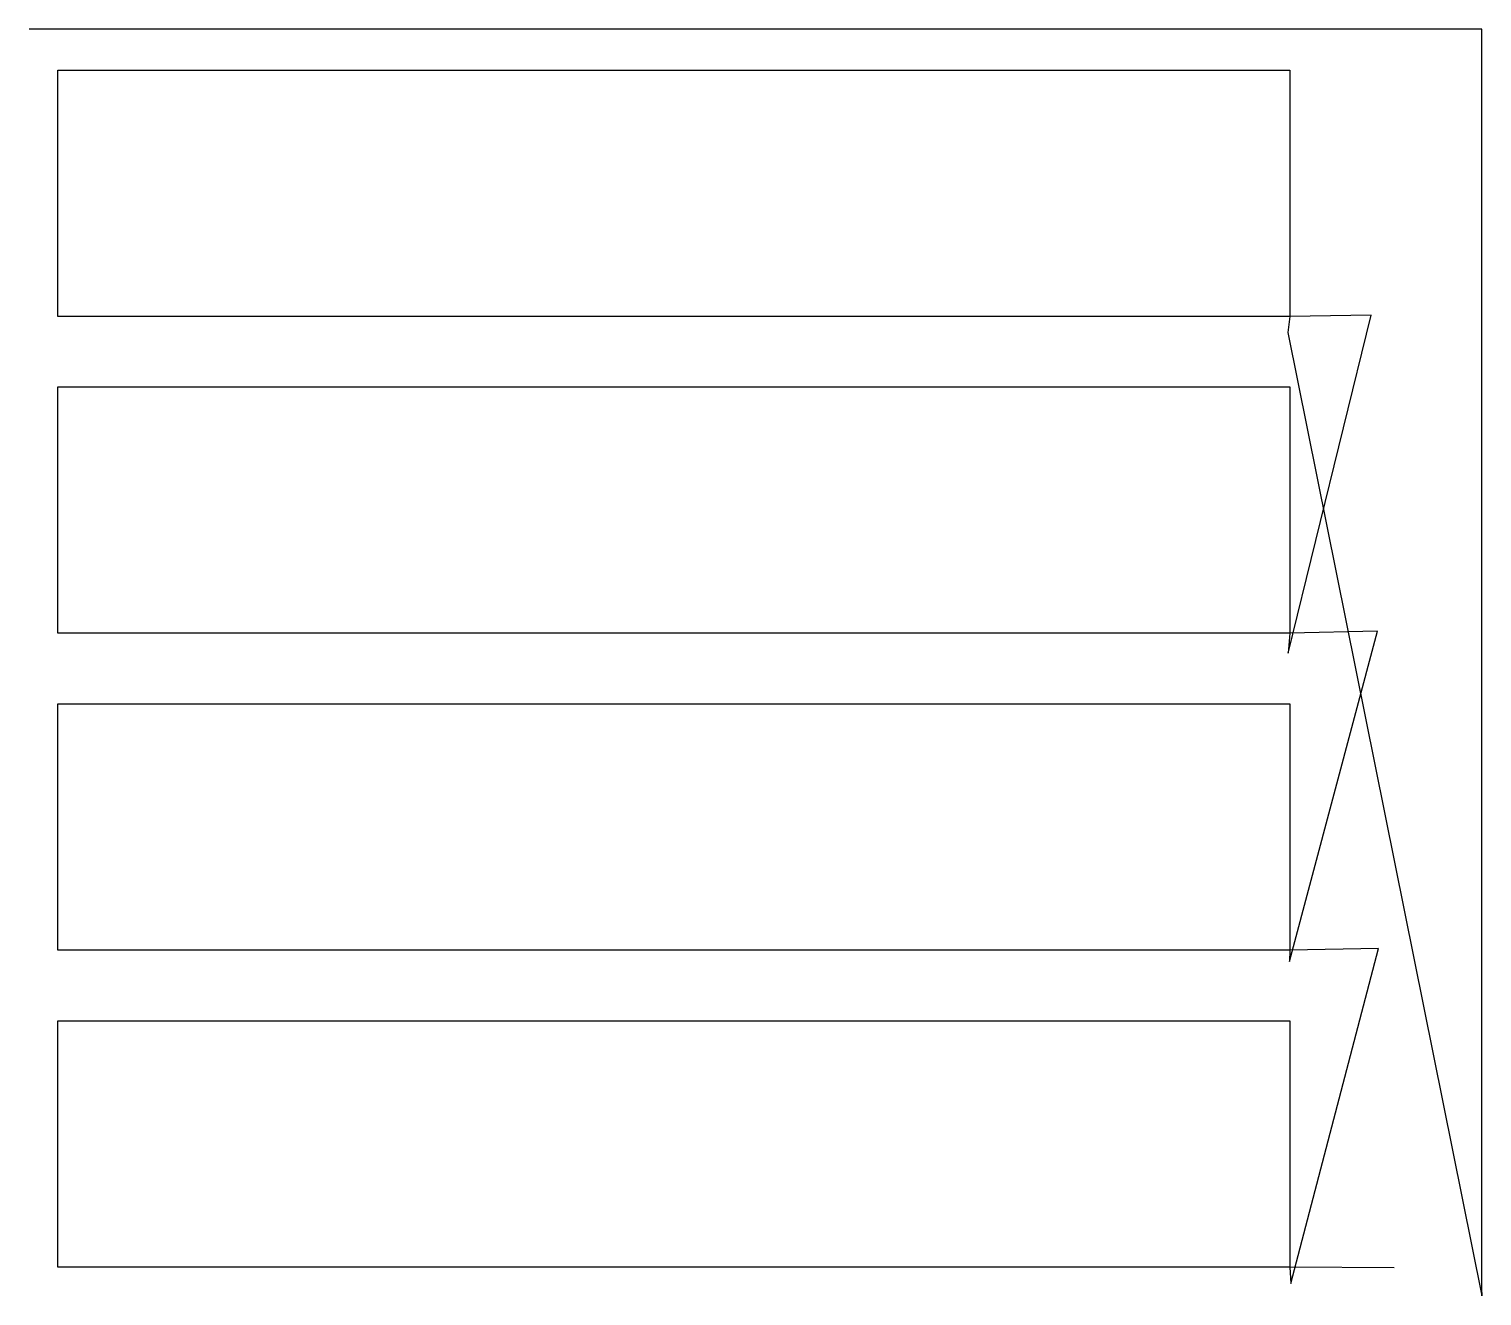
# Model space of a CAD drawing. Header units: metres. Extents: x 216 to 629, y 0 to 360.
import ezdxf

# ---------------------------------------------------------------- set-up
doc = ezdxf.new("R2010")
doc.units = ezdxf.units.M

msp = doc.modelspace()

# ---------------------------------------------------------------- linework, layer by layer
at = {"layer": 'TOOL_0'}
for p, q in [((217.5, 359.879), (216.5, 359.879)), ((629.199, 359.879), (217.5, 359.879)), ((629.199, 0.998), (629.199, 359.879)), ((224.637, 278.244), (224.637, 348.244)), ((224.637, 348.244), (574.637, 348.244)), ((574.637, 348.244), (574.637, 278.244)), ((574.637, 278.244), (224.637, 278.244)), ((574.637, 278.244), (574.096, 273.639)), ((574.131, 182.561), (597.764, 278.601)), ((597.764, 278.601), (574.637, 278.244)), ((574.096, 273.639), (629.199, -0.002)), ((224.637, 188.227), (224.637, 258.227)), ((224.637, 258.227), (574.637, 258.227)), ((574.637, 258.227), (574.637, 188.227)), ((574.637, 188.227), (224.637, 188.227)), ((574.637, 188.227), (574.131, 182.561)), ((574.547, 94.969), (599.521, 188.878)), ((599.521, 188.878), (574.637, 188.227)), ((224.637, 98.21), (224.637, 168.21)), ((224.637, 168.21), (574.637, 168.21)), ((574.637, 168.21), (574.637, 98.21)), ((574.637, 98.21), (224.637, 98.21)), ((574.637, 98.21), (574.547, 94.969)), ((599.775, 98.719), (574.637, 98.21)), ((574.902, 3.506), (599.775, 98.719)), ((224.637, 8.192), (224.637, 78.192)), ((224.637, 78.192), (574.637, 78.192)), ((574.637, 78.192), (574.637, 8.192)), ((574.637, 8.192), (224.637, 8.192)), ((604.307, 7.962), (574.637, 8.192)), ((574.637, 8.192), (574.902, 3.506)), ((629.199, -0.002), (629.199, 0.998)), ((629.199, 0.998), (629.199, -0.002)), ((629.199, -0.002), (629.199, 0.998))]:
    msp.add_line(p, q, dxfattribs=at)

doc.saveas('drawing.dxf')
